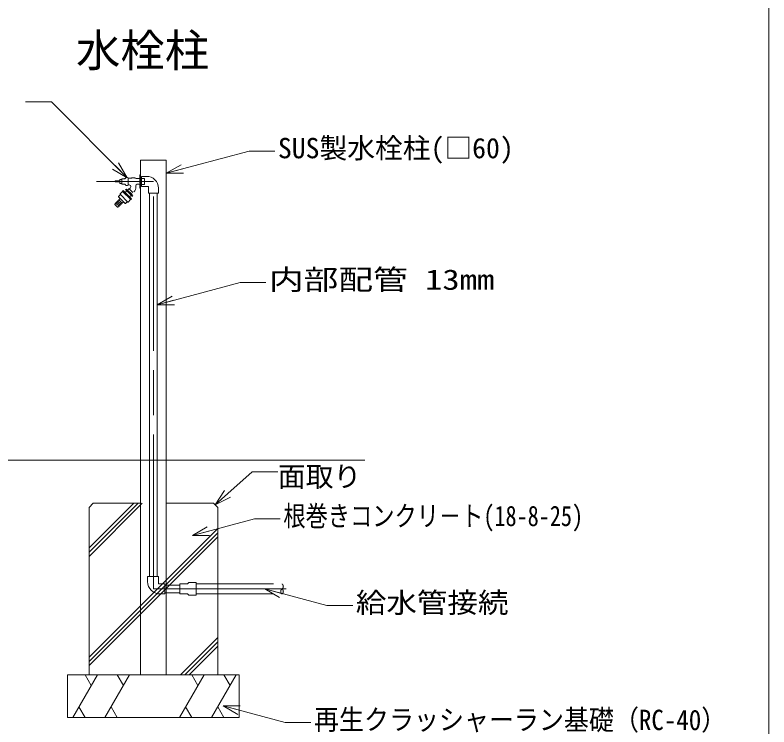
# Model space of a CAD drawing. Units: millimetres at full size, sheet at 1:30; details may follow other scales. Extents: x 19346 to 27561, y 3588 to 9188.
# Drawn here: x 25803 to 27561, y 5876 to 7536 of the extents above; entities that cross this region are included whole.
import ezdxf
from ezdxf.enums import TextEntityAlignment as Align

# ---------------------------------------------------------------- set-up
doc = ezdxf.new("R2010")
doc.units = ezdxf.units.MM
doc.header["$LTSCALE"] = 30.0003
doc.linetypes.add('CHAIN', pattern=[18.5, 12, -1.5, 3.5, -1.5])
doc.linetypes.add('DASHED', pattern=[7.5, 6, -1.5])
for name, color, linetype, lineweight in [('_0-0_', 7, 'Continuous', 13), ('ハッチ', 4, 'Continuous', 13), ('寸法', 1, 'Continuous', 13), ('本体', 7, 'Continuous', 13)]:
    doc.layers.add(name, color=color, linetype=linetype, lineweight=lineweight)
doc.styles.add('ＭＳ ゴシック', font='')
doc.styles.get('ＭＳ ゴシック').set_extended_font_data('MS Gothic')

msp = doc.modelspace()

# ---------------------------------------------------------------- hatches: boundary and pattern name
at = {"layer": 'ハッチ'}
h = msp.add_hatch(dxfattribs=at)
h.set_pattern_fill('USER', color=256, style=0, pattern_type=2)
h.set_pattern_definition([(45, (-3851.99, -878.56), (-127.2792, 127.2792), []), (45, (-3841.99, -878.56), (-127.2792, 127.2792), []), (45, (-3831.99, -878.56), (-127.2792, 127.2792), [])])
h.paths.add_polyline_path([(26095.58, 6397.57), (25975.58, 6397.57), (25975.58, 5997.57), (26275.58, 5997.57), (26275.58, 6397.57)])

# ---------------------------------------------------------------- linework, layer by layer
at = {"layer": '_0-0_'}
for p, q in [((26052.49, 7153.91), (26058.41, 7153.91)), ((26052.49, 7153.91), (26057.83, 7153.91)), ((26060.15, 7154.91), (26060.53, 7155.58)), ((26060.15, 7154.91), (26060.53, 7155.58)), ((26064.12, 7157.24), (26063.42, 7157.24)), ((26066.5, 7156.24), (26066.5, 7147.57)), ((26066.5, 7155.58), (26067.57, 7155.58)), ((26067.57, 7155.58), (26068.5, 7155.58)), ((26068.5, 7155.58), (26073.46, 7155.58)), ((26076.26, 7155.98), (26081.21, 7155.98)), ((26091.91, 7154.17), (26088.08, 7154.17)), ((26093.91, 7156.18), (26093.91, 7162.25)), ((26093.91, 7138.51), (26093.91, 7156.18)), ((26094.58, 7162.91), (26095.58, 7162.91)), ((26095.58, 7154.56), (26096.92, 7154.56)), ((26096.92, 7153.78), (26096.92, 7154.56)), ((26096.92, 7154.56), (26104.14, 7154.56)), ((26096.92, 7141.36), (26096.92, 7153.78)), ((26104.92, 7153.78), (26104.14, 7154.56)), ((26104.92, 7151.57), (26104.92, 7153.78)), ((26036.48, 7146.74), (26036.48, 7148.4)), ((26036.82, 7148.74), (26045.37, 7148.74)), ((26045.37, 7146.4), (26036.82, 7146.4)), ((26045.37, 7148.74), (26047.82, 7148.74)), ((26047.82, 7146.4), (26045.37, 7146.4)), ((26047.82, 7150.67), (26047.82, 7152.01)), ((26047.82, 7152.01), (26051.82, 7152.01)), ((26047.82, 7144.47), (26047.82, 7150.67)), ((26047.82, 7144.47), (26047.82, 7143.14)), ((26051.82, 7143.14), (26047.82, 7143.14)), ((26051.82, 7153.24), (26051.82, 7147.57)), ((26051.82, 7147.57), (26051.82, 7141.9)), ((26058.41, 7141.23), (26052.49, 7141.23)), ((26060.53, 7139.57), (26060.15, 7140.23)), ((26063.42, 7137.9), (26064.12, 7137.9)), ((26066.5, 7147.57), (26066.5, 7138.9)), ((26067.57, 7139.57), (26066.5, 7139.57)), ((26068.5, 7139.57), (26067.57, 7139.57)), ((26069.57, 7139.57), (26068.5, 7139.57)), ((26072.9, 7136.23), (26072.9, 7135.12)), ((26084.91, 7137.63), (26084.91, 7135.12)), ((26088.24, 7140.97), (26091.91, 7140.97)), ((26093.91, 7138.51), (26093.91, 7138.97)), ((26093.91, 7132.9), (26093.91, 7138.51)), ((26095.58, 7140.58), (26104.14, 7140.58)), ((26096.92, 7140.58), (26096.92, 7141.36)), ((26104.14, 7140.58), (26104.92, 7141.36)), ((26104.92, 7147.57), (26104.92, 7151.57)), ((26104.92, 7143.57), (26104.92, 7147.57)), ((26104.92, 7141.36), (26104.92, 7143.57)), ((26047.9, 7118.56), (26053.8, 7124.45)), ((26047.9, 7118.56), (26047.9, 7117.62)), ((26053.68, 7124.57), (26055.33, 7126.22)), ((26072.78, 7105.47), (26053.68, 7124.57)), ((26055.33, 7126.22), (26074.43, 7107.12)), ((26059.62, 7121.93), (26063.75, 7126.06)), ((26060.99, 7128.82), (26061.93, 7129.76)), ((26077.03, 7112.78), (26060.99, 7128.82)), ((26061.93, 7129.76), (26065.43, 7126.26)), ((26065.27, 7127.65), (26067.57, 7129.95)), ((26075.86, 7117.06), (26065.27, 7127.65)), ((26065.43, 7126.26), (26066.05, 7126.87)), ((26065.43, 7126.26), (26074.47, 7117.22)), ((26068.28, 7130.24), (26069.96, 7130.24)), ((26068.37, 7128.6), (26068.37, 7128.6)), ((26069.96, 7130.24), (26071.54, 7131.82)), ((26070.33, 7129.88), (26077.98, 7122.23)), ((26095.58, 7132.23), (26094.58, 7132.23)), ((26042.6, 7102.17), (26040.71, 7099.34)), ((26042.6, 7102.17), (26043.07, 7101.7)), ((26044.95, 7104.53), (26043.07, 7101.7)), ((26043.07, 7101.7), (26050.38, 7094.39)), ((26044.13, 7112.43), (26048, 7116.29)), ((26044.13, 7112.43), (26044.13, 7111.96)), ((26060.16, 7095.92), (26044.13, 7111.96)), ((26044.95, 7104.53), (26052.74, 7096.74)), ((26047.31, 7106.89), (26045.43, 7104.06)), ((26047.9, 7117.62), (26065.82, 7099.69)), ((26048, 7116.29), (26048.61, 7116.91)), ((26048.61, 7116.91), (26048.96, 7116.55)), ((26064.76, 7100.75), (26065.12, 7100.4)), ((26072.66, 7105.59), (26066.77, 7099.69)), ((26074.27, 7115.54), (26070.14, 7111.41)), ((26074.43, 7107.12), (26072.78, 7105.47)), ((26074.47, 7117.22), (26075.08, 7117.84)), ((26074.47, 7117.22), (26077.97, 7113.72)), ((26037.88, 7097.45), (26035.71, 7094.42)), ((26035.71, 7094.42), (26035.76, 7093.92)), ((26038.94, 7090.73), (26035.76, 7093.92)), ((26037.88, 7097.45), (26038.35, 7096.98)), ((26040.24, 7099.81), (26038.35, 7096.98)), ((26038.35, 7096.98), (26045.66, 7089.67)), ((26041.65, 7088.02), (26038.94, 7090.73)), ((26040.24, 7099.81), (26040.71, 7099.34)), ((26040.71, 7099.34), (26048.02, 7092.03)), ((26042.12, 7087.55), (26041.65, 7088.02)), ((26042.12, 7087.55), (26042.63, 7087.51)), ((26042.63, 7087.51), (26045.66, 7089.67)), ((26045.19, 7090.14), (26048.02, 7092.03)), ((26047.55, 7092.5), (26050.38, 7094.39)), ((26049.91, 7094.86), (26052.74, 7096.74)), ((26052.26, 7097.22), (26055.09, 7099.1)), ((26060.16, 7095.92), (26060.64, 7095.92)), ((26064.5, 7099.79), (26060.64, 7095.92)), ((26065.12, 7100.4), (26064.5, 7099.79)), ((26065.82, 7099.69), (26066.77, 7099.69)), ((26112.08, 6226.42), (26137.23, 6226.42))]:
    msp.add_line(p, q, dxfattribs=at)
at = {"layer": '_0-0_', "color": 5}
for p, q in [((26109.84, 7159.22), (26098.34, 7159.22)), ((26098.34, 7159.22), (26098.34, 7135.92)), ((26098.34, 7158.42), (26098.34, 7136.72)), ((26113.93, 7135.92), (26098.34, 7135.92)), ((26113.93, 7135.92), (26113.93, 7120.57)), ((26113.93, 7120.57), (26137.23, 7120.57)), ((26136.43, 7120.57), (26114.73, 7120.57)), ((26116.58, 7120.57), (26116.58, 6226.42)), ((26134.58, 7120.57), (26134.58, 6226.42)), ((26137.23, 7132.07), (26137.23, 7120.57)), ((26112.08, 6226.42), (26112.08, 6214.92)), ((26137.23, 6209.22), (26137.23, 6226.42)), ((26137.23, 6209.22), (26152.58, 6209.22)), ((26152.58, 6185.92), (26152.58, 6209.22)), ((26152.58, 6208.42), (26152.58, 6186.72)), ((26152.58, 6206.57), (26187.58, 6206.57)), ((26187.58, 6209.22), (26205.08, 6209.22)), ((26187.58, 6185.92), (26187.58, 6209.22)), ((26187.58, 6208.42), (26187.58, 6186.72)), ((26205.08, 6209.22), (26208.08, 6212.22)), ((26208.08, 6212.22), (26225.58, 6212.22)), ((26225.58, 6182.92), (26225.58, 6212.22)), ((26152.58, 6188.57), (26187.58, 6188.57)), ((26141.08, 6185.92), (26152.58, 6185.92)), ((26187.58, 6185.92), (26205.08, 6185.92)), ((26205.08, 6185.92), (26208.08, 6182.92)), ((26208.08, 6182.92), (26225.58, 6182.92))]:
    msp.add_line(p, q, dxfattribs=at)
at = {"layer": '_0-0_', "color": 8, "linetype": 'CHAIN'}
for p, q in [((25992.75, 7147.57), (26125.58, 7147.57)), ((26125.58, 6197.57), (26125.58, 7147.57)), ((26125.58, 6197.57), (26435.58, 6197.57))]:
    msp.add_line(p, q, dxfattribs=at)
at = {"layer": '_0-0_', "color": 8, "linetype": 'DASHED'}
for p, q in [((26225.58, 6209.32), (26425.58, 6209.32)), ((26225.58, 6185.82), (26425.58, 6185.82))]:
    msp.add_line(p, q, dxfattribs=at)
at = {"layer": '_0-0_', "color": 6}
msp.add_lwpolyline([(27560.78, 9023.78), (19346.4, 9023.78), (19346.4, 3588.33), (27560.78, 3588.33)], close=True, dxfattribs=at)
at = {"layer": '_0-0_'}
for centre, radius, start, end in [((26052.49, 7153.24), 0.667, 90, 180), ((26058.41, 7155.91), 2, 270, 330), ((26058.41, 7155.91), 2, 270, 330), ((26058.41, 7155.91), 2, 291.89668, 330), ((26063.42, 7153.91), 3.33, 90, 150), ((26064.12, 7153.91), 3.33, 44.427, 90), ((26073.46, 7162.25), 6.67, 270, 286.2602), ((26076.26, 7152.64), 3.33, 90, 106.2602), ((26080.91, 7150.64), 5.34, 89.94627, 90.23281), ((26081.21, 7151.97), 4, 60.62508, 90), ((26088.08, 7164.18), 10.01, 240.62508, 270), ((26091.91, 7156.18), 2, 270, 0), ((26094.58, 7162.25), 0.667, 90, 180), ((26036.82, 7148.4), 0.334, 90, 180), ((26036.82, 7146.74), 0.334, 180, 270), ((26045.26, 7151.4), 2.67, 267.62292, 343.44046), ((26045.26, 7143.74), 2.67, 16.55954, 92.37708), ((26052.49, 7141.9), 0.667, 180, 270), ((26058.41, 7139.23), 2, 30, 90), ((26063.42, 7141.23), 3.33, 210, 270), ((26064.12, 7141.23), 3.33, 270, 315.573), ((26069.57, 7136.23), 3.33, 0, 90), ((26088.24, 7137.63), 3.33, 90, 180), ((26091.91, 7138.97), 2, 0, 90), ((26068.28, 7129.24), 1, 90, 135), ((26068.23, 7135.12), 4.67, 315, 0), ((26068.23, 7135.12), 16.68, 315, 0), ((26094.58, 7132.9), 0.667, 180, 270), ((26046.37, 7107.83), 1.33, 315, 45), ((26056.04, 7098.16), 1.33, 45, 135)]:
    msp.add_arc(centre, radius, start, end, dxfattribs=at)
at = {"layer": '_0-0_', "color": 5}
for centre, radius, start, end in [((26110.71, 7132.71), 26.53, 358.62503, 91.88376), ((26141.08, 6214.92), 29, 180, 270)]:
    msp.add_arc(centre, radius, start, end, dxfattribs=at)
at = {"layer": '_0-0_', "color": 5, "linetype": 'DASHED'}
for centre, start, end in [((26421.47, 6203.45), 304.97563, 55.02444), ((26429.69, 6191.7), 124.97561, 235.02452), ((26421.47, 6191.7), 304.97565, 55.02435)]:
    msp.add_arc(centre, 7.17, start, end, dxfattribs=at)
at = {"layer": 'ハッチ'}
for p, q in [((25937.54, 5897.57), (25995.27, 5997.57)), ((25980.84, 5972.57), (25966.4, 5997.57)), ((26012.54, 5897.57), (26070.27, 5997.57)), ((26055.84, 5972.57), (26041.4, 5997.57)), ((26243.9, 5997.57), (26186.17, 5897.57)), ((26215.04, 5997.57), (26229.47, 5972.57)), ((26318.9, 5997.57), (26261.17, 5897.57)), ((26290.04, 5997.57), (26304.47, 5972.57)), ((25966.4, 5897.57), (25951.97, 5922.57)), ((26041.4, 5897.57), (26026.97, 5922.57)), ((26200.6, 5922.57), (26215.04, 5897.57)), ((26275.6, 5922.57), (26290.04, 5897.57))]:
    msp.add_line(p, q, dxfattribs=at)
at = {"layer": '寸法'}
for p, q in [((25887.83, 7332.99), (25827.83, 7332.99)), ((26064.6, 7156.21), (25887.83, 7332.99)), ((26155.58, 7166.78), (26348.77, 7218.55)), ((26348.77, 7218.55), (26408.77, 7218.55)), ((26064.6, 7156.21), (26044.6, 7190.85)), ((26064.6, 7156.21), (26029.96, 7176.21)), ((26064.6, 7156.21), (26036.32, 7184.5)), ((26155.58, 7166.78), (26190.22, 7186.78)), ((26155.58, 7166.78), (26194.22, 7177.13)), ((26155.58, 7166.78), (26195.58, 7166.78)), ((26134.58, 6860.18), (26327.77, 6911.95)), ((26327.77, 6911.95), (26387.77, 6911.95)), ((26134.58, 6860.18), (26169.22, 6880.18)), ((26134.58, 6860.18), (26173.22, 6870.54)), ((26134.58, 6860.18), (26174.58, 6860.18)), ((26299.28, 6420.34), (26356.01, 6470.76)), ((26356.01, 6470.76), (26416.01, 6470.76)), ((26269.38, 6393.77), (26291.39, 6427.17)), ((26269.38, 6393.77), (26299.28, 6420.34)), ((26269.38, 6393.77), (26305.14, 6411.7)), ((26216.69, 6322.12), (26361.58, 6360.95)), ((26361.58, 6360.95), (26421.58, 6360.95)), ((26216.69, 6322.12), (26251.33, 6342.12)), ((26216.69, 6322.12), (26255.33, 6332.48)), ((26216.69, 6322.12), (26256.69, 6322.12)), ((26385.42, 6197.57), (26530.31, 6158.75)), ((26385.42, 6197.57), (26424.06, 6187.22)), ((26385.42, 6197.57), (26420.06, 6177.57)), ((26385.42, 6197.57), (26425.42, 6197.57)), ((26530.31, 6158.75), (26590.31, 6158.75)), ((26287.99, 5925.14), (26432.88, 5886.31)), ((26287.99, 5925.14), (26326.62, 5914.78)), ((26287.99, 5925.14), (26322.63, 5905.14)), ((26287.99, 5925.14), (26327.99, 5925.14)), ((26432.88, 5886.31), (26492.88, 5886.31))]:
    msp.add_line(p, q, dxfattribs=at)
at = {"layer": '本体'}
for p, q in [((26095.58, 5997.57), (26095.58, 7197.57)), ((26095.58, 7197.57), (26155.58, 7197.57)), ((26155.58, 7197.57), (26155.58, 5997.57)), ((26618.54, 6497.57), (24782.1, 6497.57))]:
    msp.add_line(p, q, dxfattribs=at)
msp.add_lwpolyline([(26095.58, 6397.57), (25985.58, 6397.57), (25975.58, 6387.57), (25975.58, 5997.57), (26275.58, 5997.57), (26275.58, 6387.57), (26265.58, 6397.57), (26155.58, 6397.57)], dxfattribs=at)
msp.add_lwpolyline([(25925.58, 5997.57), (25925.58, 5897.57), (26325.58, 5897.57), (26325.58, 5997.57)], close=True, dxfattribs=at)

# ---------------------------------------------------------------- texts
at = {"layer": '_0-0_', "style": 'ＭＳ ゴシック'}
msp.add_text('水栓柱', height=75.95, dxfattribs=at).set_placement((26100.58, 7453.18), align=Align.MIDDLE_CENTER)
at = {"layer": '寸法', "color": 3, "style": 'ＭＳ ゴシック'}
for s, p in [('SUS製水栓柱(□60)', (26415.98, 7187.46)), ('面取り', (26416.01, 6421.65))]:
    msp.add_text(s, height=47.47, dxfattribs=at).set_placement(p, align=Align.BOTTOM_LEFT)
for s, width, p in [('内部配管 13mm', 1.25, (26394.98, 6880.86)), ('根巻きコンクリ－ト(18-8-25)', 0.8, (26428.79, 6329.86)), ('給水管接続', 1.1, (26597.52, 6127.66))]:
    msp.add_text(s, height=47.47, dxfattribs=dict(at, width=width)).set_placement(p, align=Align.BOTTOM_LEFT)
at = {"layer": '寸法', "color": 3, "style": 'ＭＳ ゴシック', "width": 0.9}
msp.add_text('再生クラッシャーラン基礎（RC-40）', height=47.47, rotation=359.929, dxfattribs=at).set_placement((26500.08, 5855.23), align=Align.BOTTOM_LEFT)

doc.saveas('drawing.dxf')
